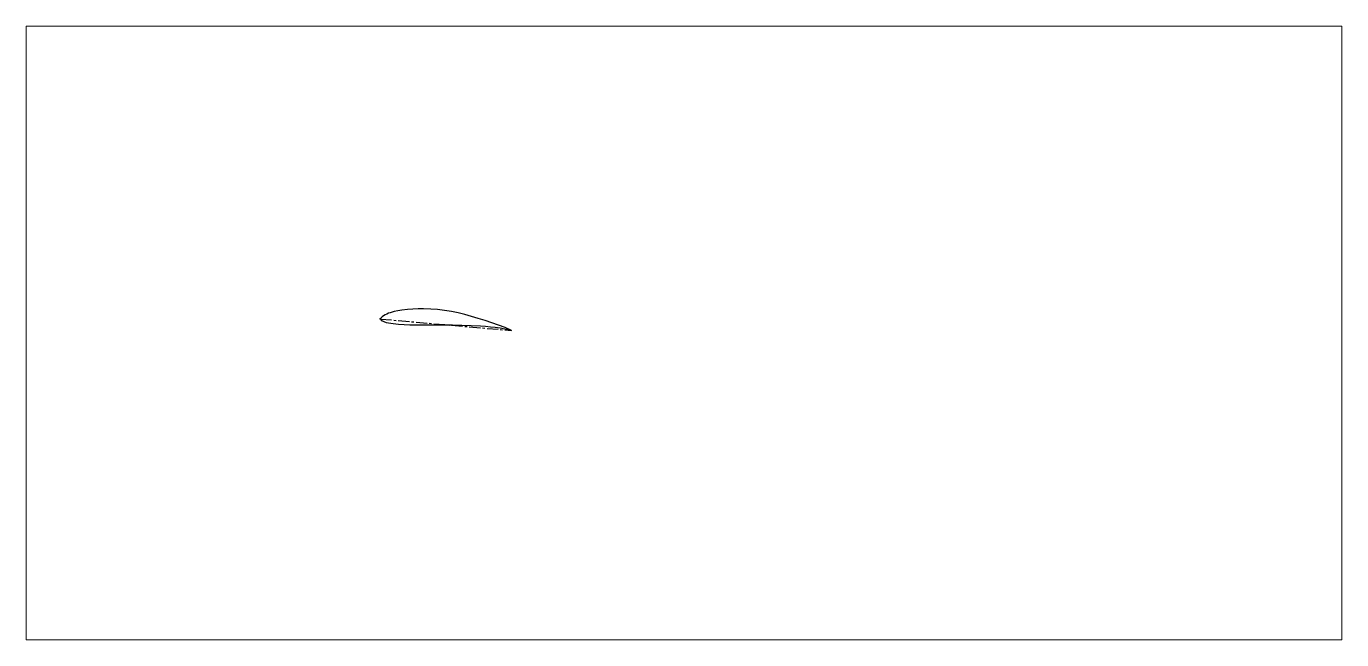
# Model space of a CAD drawing. Header units: millimetres. Extents: x -88 to 1412, y -385 to 315.
import ezdxf

# ---------------------------------------------------------------- set-up
doc = ezdxf.new("R2010")
doc.units = ezdxf.units.MM
doc.header["$PDSIZE"] = -1
doc.linetypes.add('CENTERX2', pattern=[20.32, 12.7, -2.54, 2.54, -2.54])

msp = doc.modelspace()

# ---------------------------------------------------------------- linework, layer by layer
at = {"color": 7, "linetype": 'Continuous', "lineweight": 0}
for p, q in [((-88, 315.1), (1412, 315.1)), ((-88, 315.1), (-88, -384.9)), ((1412, 315.1), (1412, -384.9)), ((-88, -384.9), (1412, -384.9))]:
    msp.add_line(p, q, dxfattribs=at)
at = {"color": 7, "linetype": 'CENTERX2'}
msp.add_line((315.9, -18.9), (465.3, -32), dxfattribs=at)
at = {"color": 7, "linetype": 'Continuous'}
msp.add_line((463.2, -31.4), (465.3, -32), dxfattribs=at)
at = {"color": 7, "linetype": 'Continuous', "flags": 128}
msp.add_lwpolyline([(465.3, -32), (457.9, -28.7), (450.4, -25.9), (442.7, -23.2), (435.1, -20.7), (427.4, -18.2), (419.8, -16), (412.1, -13.9), (404.4, -12), (396.7, -10.4), (388.8, -9.2), (381, -8.2), (373.1, -7.5), (365.1, -7.2), (358.9, -7.2), (352.7, -7.5), (346.5, -7.9), (340.3, -8.7), (335.8, -9.5), (331.4, -10.5), (327.1, -11.7), (325.1, -12.4), (323.1, -13.2), (321.2, -14.1), (319.4, -15.1), (317.7, -16.4), (316.9, -17.1), (316.3, -17.9), (316.1, -18.3), (316, -18.8), (316.1, -19.4), (316.3, -19.8), (316.8, -20.3), (317.5, -20.8), (318.1, -21.1), (319.7, -21.9), (322.3, -22.7), (324.9, -23.4), (327.5, -23.8), (330.2, -24.2), (336.5, -24.9), (342.9, -25.2), (349.3, -25.4), (355.8, -25.5), (362.2, -25.6), (374.8, -25.6), (387.3, -25.6), (398, -25.7), (408.7, -25.9), (419.4, -26.2), (430, -26.8), (435.6, -27.2), (441.2, -27.7), (446.7, -28.3), (452.3, -29.1), (457.8, -30.1), (463.2, -31.4)], dxfattribs=at)
at = {"color": 7, "linetype": 'Continuous'}
msp.add_point((315.7, -18.8), dxfattribs=at)

doc.saveas('drawing.dxf')
